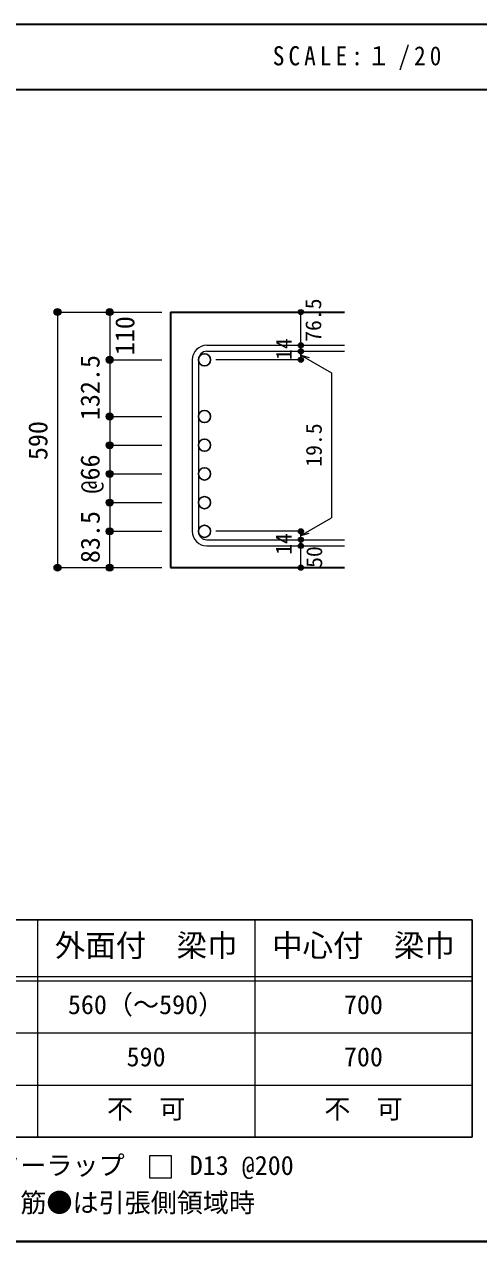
# Model space of a CAD drawing. Units: millimetres at full size, sheet at 1:20; some dimension numbers follow another scale. Extents: x -3982 to 3969, y -2797 to 2801.
# Drawn here: x 1377 to 2422, y -2797 to 2 of the extents above; entities that cross this region are included whole.
import ezdxf
from ezdxf.enums import TextEntityAlignment as Align

# ---------------------------------------------------------------- set-up
doc = ezdxf.new("R2010")
doc.units = ezdxf.units.MM
doc.header["$LTSCALE"] = 20
doc.header["$PDMODE"] = 32
doc.header["$PDSIZE"] = 12
for name, color, linetype, lineweight in [('6-1_躯体線', 2, 'Continuous', 35), ('6-5_梁主筋', 7, 'Continuous', 18), ('6-6_S.T.P.', 7, 'Continuous', 18), ('6-7_文字', 7, 'Continuous', 18), ('6-D_寸法', 4, 'Continuous', 9), ('6-E_枠', 7, 'Continuous', 18), ('F-0_枠', 6, 'Continuous', 40)]:
    doc.layers.add(name, color=color, linetype=linetype, lineweight=lineweight)
doc.styles.add('ＭＳ ゴシック', font='')
doc.styles.get('ＭＳ ゴシック').set_extended_font_data('MS Gothic')

msp = doc.modelspace()

# ---------------------------------------------------------------- linework, layer by layer
at = {"layer": '6-1_躯体線'}
for p, q in [((1712.96, -659.67), (2112.96, -659.67)), ((1712.96, -659.67), (1712.96, -1247.17)), ((1712.96, -1247.17), (2112.96, -1247.17))]:
    msp.add_line(p, q, dxfattribs=at)
at = {"layer": '6-5_梁主筋', "color": 3, "lineweight": 25}
for centre in [(1790.96, -769.31), (1790.96, -899.67), (1790.96, -965.67), (1790.96, -1031.67), (1790.96, -1097.67), (1790.96, -1163.67)]:
    msp.add_circle(centre, 14, dxfattribs=at)
at = {"layer": '6-6_S.T.P.'}
for p, q in [((1796.46, -735.81), (2112.96, -735.81)), ((1796.46, -749.81), (2112.96, -749.81)), ((1762.96, -769.31), (1762.96, -1163.67)), ((1776.96, -769.31), (1776.96, -1163.67)), ((1796.46, -1183.17), (2112.96, -1183.17)), ((1796.46, -1197.17), (2112.96, -1197.17))]:
    msp.add_line(p, q, dxfattribs=at)
for centre, radius, start, end in [((1796.46, -769.31), 33.5, 90, 180), ((1796.46, -769.31), 19.5, 90, 180), ((1796.46, -1163.67), 33.5, 180, 270), ((1796.46, -1163.67), 19.5, 180, 270)]:
    msp.add_arc(centre, radius, start, end, dxfattribs=at)
at = {"layer": '6-7_文字'}
msp.add_lwpolyline([(1664.86, -2649.81), (1714.86, -2649.81), (1714.86, -2599.81), (1664.86, -2599.81)], close=True, dxfattribs=at)
at = {"layer": '6-D_寸法'}
for p, q in [((1452.96, -659.67), (1452.96, -1247.17)), ((1572.96, -659.67), (1572.96, -769.31)), ((2012.96, -735.23), (2012.96, -659.67)), ((2012.96, -749.81), (2012.96, -735.81)), ((1572.96, -769.31), (1692.96, -769.31)), ((1572.96, -769.31), (1572.96, -899.67)), ((2012.96, -769.31), (1816.87, -769.31)), ((2012.96, -758.98), (2083.02, -799.43)), ((2012.96, -758.98), (2032.28, -764.16)), ((2083.02, -799.43), (2083.02, -1132.97)), ((1572.96, -899.67), (1692.96, -899.67)), ((1572.96, -899.67), (1572.96, -965.67)), ((1572.96, -965.67), (1692.96, -965.67)), ((1572.96, -965.67), (1572.96, -1031.67)), ((1572.96, -1031.67), (1692.96, -1031.67)), ((1572.96, -1031.67), (1572.96, -1097.67)), ((1572.96, -1097.67), (1692.96, -1097.67)), ((1572.96, -1097.67), (1572.96, -1163.67)), ((2012.96, -1173.42), (2083.02, -1132.97)), ((1572.96, -1163.67), (1692.96, -1163.67)), ((1572.96, -1247.17), (1572.96, -1163.67)), ((2012.96, -1163.67), (1816.87, -1163.67)), ((2012.96, -1183.17), (2012.96, -1163.67)), ((2012.96, -1173.42), (2032.28, -1168.25)), ((2012.96, -1197.17), (2012.96, -1183.17)), ((2012.96, -1247.17), (2012.96, -1197.17)), ((1452.96, -1247.17), (1562.82, -1247.17)), ((1452.96, -1247.17), (1572.96, -1247.17)), ((1572.96, -1247.17), (1692.96, -1247.17))]:
    msp.add_line(p, q, dxfattribs=at)
for points in [[(1452.96, -659.67), (1572.96, -659.67), (1692.96, -659.67)], [(2012.96, -749.23), (2012.96, -769.31), (2012.96, -749.23)]]:
    msp.add_lwpolyline(points, dxfattribs=at)
for centre, radius in [((1452.96, -659.67), 8), ((1452.96, -659.67), 7.2), ((1452.96, -659.67), 6.4), ((1452.96, -659.67), 5.6), ((1452.96, -659.67), 4.8), ((1452.96, -659.67), 4), ((1452.96, -659.67), 3.2), ((1452.96, -659.67), 2.4), ((1452.96, -659.67), 1.6), ((1452.96, -659.67), 0.8), ((1572.96, -659.67), 8), ((1572.96, -659.67), 7.2), ((1572.96, -659.67), 6.4), ((1572.96, -659.67), 5.6), ((1572.96, -659.67), 4.8), ((1572.96, -659.67), 4), ((1572.96, -659.67), 3.2), ((1572.96, -659.67), 2.4), ((1572.96, -659.67), 1.6), ((1572.96, -659.67), 0.8), ((2012.96, -659.67), 4), ((2012.96, -659.67), 3.6), ((2012.96, -659.67), 3.2), ((2012.96, -659.67), 2.8), ((2012.96, -659.67), 2.4), ((2012.96, -659.67), 2), ((2012.96, -659.67), 1.6), ((2012.96, -659.67), 1.2), ((2012.96, -659.67), 0.8), ((2012.96, -659.67), 0.4), ((2012.96, -735.81), 4), ((2012.96, -749.81), 4), ((2012.96, -735.81), 3.6), ((2012.96, -749.81), 3.6), ((2012.96, -735.81), 3.2), ((2012.96, -749.81), 3.2), ((2012.96, -735.81), 2.8), ((2012.96, -749.81), 2.8), ((2012.96, -735.81), 2.4), ((2012.96, -749.81), 2.4), ((2012.96, -735.81), 2), ((2012.96, -749.81), 2), ((2012.96, -735.81), 1.6), ((2012.96, -749.81), 1.6), ((2012.96, -735.81), 1.2), ((2012.96, -749.81), 1.2), ((2012.96, -735.81), 0.8), ((2012.96, -749.81), 0.8), ((2012.96, -735.81), 0.4), ((2012.96, -749.81), 0.4), ((1572.96, -769.31), 8), ((1572.96, -769.31), 7.2), ((1572.96, -769.31), 6.4), ((1572.96, -769.31), 5.6), ((1572.96, -769.31), 4.8), ((1572.96, -769.31), 4), ((1572.96, -769.31), 3.2), ((1572.96, -769.31), 2.4), ((1572.96, -769.31), 1.6), ((1572.96, -769.31), 0.8), ((2012.96, -769.31), 4), ((2012.96, -769.31), 3.6), ((2012.96, -769.31), 3.2), ((2012.96, -769.31), 2.8), ((2012.96, -769.31), 2.4), ((2012.96, -769.31), 2), ((2012.96, -769.31), 1.6), ((2012.96, -769.31), 1.2), ((2012.96, -769.31), 0.8), ((2012.96, -769.31), 0.4), ((1572.96, -899.67), 8), ((1572.96, -899.67), 7.2), ((1572.96, -899.67), 6.4), ((1572.96, -899.67), 5.6), ((1572.96, -899.67), 4.8), ((1572.96, -899.67), 4), ((1572.96, -899.67), 3.2), ((1572.96, -899.67), 2.4), ((1572.96, -899.67), 1.6), ((1572.96, -899.67), 0.8), ((1572.96, -965.67), 8), ((1572.96, -965.67), 7.2), ((1572.96, -965.67), 6.4), ((1572.96, -965.67), 5.6), ((1572.96, -965.67), 4.8), ((1572.96, -965.67), 4), ((1572.96, -965.67), 3.2), ((1572.96, -965.67), 2.4), ((1572.96, -965.67), 1.6), ((1572.96, -965.67), 0.8), ((1572.96, -1031.67), 8), ((1572.96, -1031.67), 7.2), ((1572.96, -1031.67), 6.4), ((1572.96, -1031.67), 5.6), ((1572.96, -1031.67), 4.8), ((1572.96, -1031.67), 4), ((1572.96, -1031.67), 3.2), ((1572.96, -1031.67), 2.4), ((1572.96, -1031.67), 1.6), ((1572.96, -1031.67), 0.8), ((1572.96, -1097.67), 8), ((1572.96, -1097.67), 7.2), ((1572.96, -1097.67), 6.4), ((1572.96, -1097.67), 5.6), ((1572.96, -1097.67), 4.8), ((1572.96, -1097.67), 4), ((1572.96, -1097.67), 3.2), ((1572.96, -1097.67), 2.4), ((1572.96, -1097.67), 1.6), ((1572.96, -1097.67), 0.8), ((1572.96, -1163.67), 8), ((1572.96, -1163.67), 7.2), ((1572.96, -1163.67), 6.4), ((1572.96, -1163.67), 5.6), ((1572.96, -1163.67), 4.8), ((1572.96, -1163.67), 4), ((1572.96, -1163.67), 3.2), ((1572.96, -1163.67), 2.4), ((1572.96, -1163.67), 1.6), ((1572.96, -1163.67), 0.8), ((2012.96, -1163.67), 4), ((2012.96, -1163.67), 3.6), ((2012.96, -1163.67), 3.2), ((2012.96, -1163.67), 2.8), ((2012.96, -1163.67), 2.4), ((2012.96, -1163.67), 2), ((2012.96, -1163.67), 1.6), ((2012.96, -1163.67), 1.2), ((2012.96, -1163.67), 0.8), ((2012.96, -1163.67), 0.4), ((2012.96, -1183.17), 4), ((2012.96, -1197.17), 4), ((2012.96, -1183.17), 3.6), ((2012.96, -1197.17), 3.6), ((2012.96, -1183.17), 3.2), ((2012.96, -1197.17), 3.2), ((2012.96, -1183.17), 2.8), ((2012.96, -1197.17), 2.8), ((2012.96, -1183.17), 2.4), ((2012.96, -1197.17), 2.4), ((2012.96, -1183.17), 2), ((2012.96, -1197.17), 2), ((2012.96, -1183.17), 1.6), ((2012.96, -1197.17), 1.6), ((2012.96, -1183.17), 1.2), ((2012.96, -1197.17), 1.2), ((2012.96, -1183.17), 0.8), ((2012.96, -1197.17), 0.8), ((2012.96, -1183.17), 0.4), ((2012.96, -1197.17), 0.4), ((1452.96, -1247.17), 8), ((1452.96, -1247.17), 7.2), ((1452.96, -1247.17), 6.4), ((1452.96, -1247.17), 5.6), ((1452.96, -1247.17), 4.8), ((1452.96, -1247.17), 4), ((1452.96, -1247.17), 3.2), ((1452.96, -1247.17), 2.4), ((1452.96, -1247.17), 1.6), ((1452.96, -1247.17), 0.8), ((1572.96, -1247.17), 8), ((1572.96, -1247.17), 7.2), ((1572.96, -1247.17), 6.4), ((1572.96, -1247.17), 5.6), ((1572.96, -1247.17), 4.8), ((1572.96, -1247.17), 4), ((1572.96, -1247.17), 3.2), ((1572.96, -1247.17), 2.4), ((1572.96, -1247.17), 1.6), ((1572.96, -1247.17), 0.8), ((2012.96, -1247.17), 4), ((2012.96, -1247.17), 3.6), ((2012.96, -1247.17), 3.2), ((2012.96, -1247.17), 2.8), ((2012.96, -1247.17), 2.4), ((2012.96, -1247.17), 2), ((2012.96, -1247.17), 1.6), ((2012.96, -1247.17), 1.2), ((2012.96, -1247.17), 0.8), ((2012.96, -1247.17), 0.4)]:
    msp.add_circle(centre, radius, dxfattribs=at)
at = {"layer": '6-D_寸法', "color": 7}
for p in [(1452.96, -659.67), (1572.96, -659.67), (2012.96, -659.67), (2012.96, -735.81), (2012.96, -749.81), (1572.96, -769.31), (2012.96, -769.31), (1572.96, -899.67), (1572.96, -965.67), (1572.96, -1031.67), (1572.96, -1097.67), (1572.96, -1163.67), (1572.96, -1163.67), (2012.96, -1163.67), (2012.96, -1183.17), (2012.96, -1197.17), (1452.96, -1247.17), (1572.96, -1247.17), (2012.96, -1247.17)]:
    msp.add_point(p, dxfattribs=at)
at = {"layer": '6-E_枠', "color": 3, "lineweight": 25}
for p, q in [((965.14, -2056.95), (2406.83, -2056.95)), ((2406.83, -2056.95), (2406.83, -2556.95)), ((965.14, -2556.95), (2406.83, -2556.95))]:
    msp.add_line(p, q, dxfattribs=at)
at = {"layer": '6-E_枠'}
for p, q in [((1406.83, -2056.95), (1406.83, -2556.95)), ((1906.83, -2056.95), (1906.83, -2556.95)), ((965.14, -2186.95), (2406.83, -2186.95)), ((965.14, -2196.95), (2406.83, -2196.95)), ((965.14, -2316.95), (2406.83, -2316.95)), ((965.14, -2436.95), (2406.83, -2436.95))]:
    msp.add_line(p, q, dxfattribs=at)
at = {"layer": 'F-0_枠', "color": 2, "lineweight": 35}
for p, q in [((2482.4, 1.97), (-3981.92, 1.97)), ((-3981.92, -148.03), (2482.4, -148.03))]:
    msp.add_line(p, q, dxfattribs=at)
at = {"layer": 'F-0_枠'}
msp.add_line((3969.4, -2796.83), (-3981.92, -2796.83), dxfattribs=at)

# ---------------------------------------------------------------- texts
at = {"layer": '6-7_文字', "color": 2, "style": 'ＭＳ ゴシック'}
for s, p in [('外面付\u3000梁巾', (1446.83, -2156.95)), ('中心付\u3000梁巾', (1946.83, -2156.95))]:
    msp.add_text(s, height=51.32, dxfattribs=at).set_placement(p, align=Align.BOTTOM_LEFT)
at = {"layer": '6-7_文字', "style": 'ＭＳ ゴシック'}
for s, p in [('560（～590）', (1476.83, -2286.95)), ('700', (2111.83, -2286.95)), ('590', (1611.83, -2406.95)), ('700', (2111.83, -2406.95)), ('不\u3000可', (1566.83, -2526.95)), ('不\u3000可', (2066.83, -2526.95)), ('※ 基礎梁スターラップ     D13 @200', (977.51, -2656.67)), ('※ 柱型立上り筋●は引張側領域時', (977.51, -2742.34))]:
    msp.add_text(s, height=43.99, dxfattribs=at).set_placement(p, align=Align.BOTTOM_LEFT)
at = {"layer": '6-7_文字', "color": 2, "insert": (1948.17, -103.03), "char_height": 43.99, "attachment_point": 7, "style": 'ＭＳ ゴシック'}
msp.add_mtext('\\T1.34;\\W0.9;SCALE:１/20', dxfattribs=at)
at = {"layer": '6-D_寸法', "style": 'ＭＳ ゴシック'}
for s, height, p in [('76.5', 36.66, (2070.71, -727.98)), ('110', 43.99, (1642.96, -758.74)), ('14', 36.66, (2002.96, -769.7)), ('132.5', 43.99, (1562.96, -907.99)), ('590', 43.99, (1442.96, -999.92)), ('19.5', 36.66, (2071.94, -1015.14)), ('@66', 43.99, (1562.96, -1076.67)), ('83.5', 43.99, (1563.27, -1236.73)), ('14', 36.66, (2002.56, -1217.86)), ('50', 36.66, (2072.89, -1247.73))]:
    msp.add_text(s, height=height, rotation=90, dxfattribs=at).set_placement(p, align=Align.BOTTOM_LEFT)

doc.saveas('drawing.dxf')
